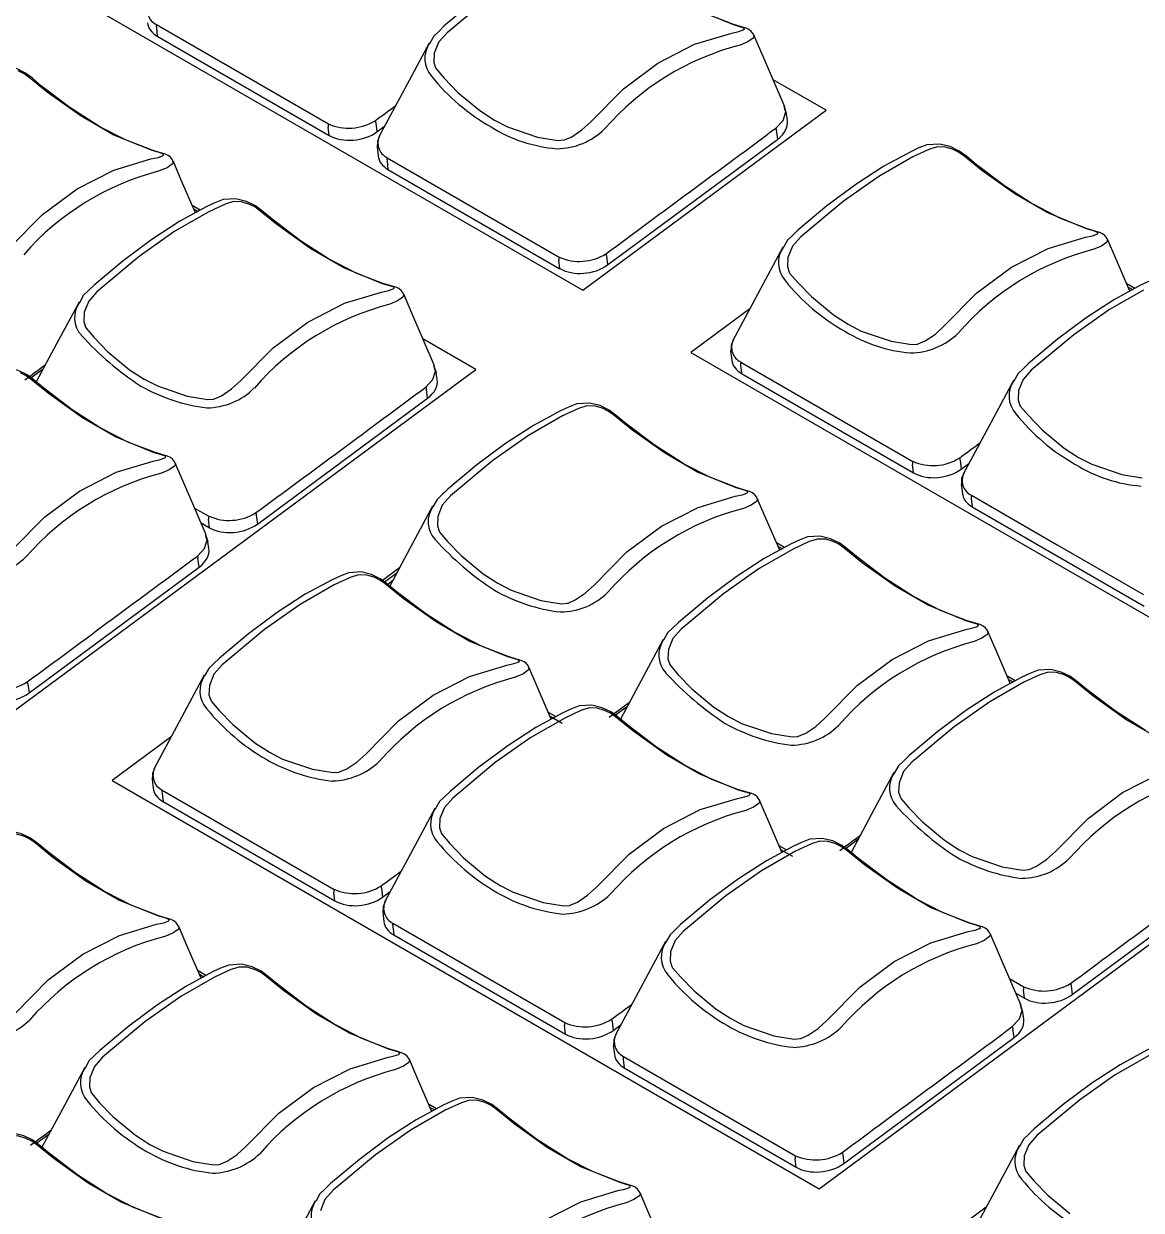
# Model space of a CAD drawing. Header units: inches. Extents: x 0.6 to 61.5, y 0.9 to 41.7.
# Drawn here: x 54.221 to 56.188, y 17.005 to 19.092 of the extents above; entities that cross this region are included whole.
import ezdxf

# ---------------------------------------------------------------- set-up
doc = ezdxf.new("R2010")
doc.units = ezdxf.units.IN
doc.header["$MEASUREMENT"] = 0
doc.layers.add('OBJECT', color=7, linetype='Continuous')

msp = doc.modelspace()

# ---------------------------------------------------------------- linework, layer by layer
at = {"layer": 'OBJECT'}
for p, q in [((53.9606, 19.3418), (55.2049, 18.6235)), ((54.4544, 19.0853), (54.4561, 19.0704)), ((54.4561, 19.0704), (54.7587, 18.8958)), ((55.6332, 18.9402), (55.54, 18.994)), ((55.2049, 18.6235), (55.6332, 18.9402)), ((55.5612, 18.9405), (55.5593, 18.9469)), ((55.5599, 18.9448), (55.5631, 18.9344)), ((55.5652, 18.9221), (55.5628, 18.938)), ((54.8407, 18.9179), (54.8427, 18.9023)), ((54.7587, 18.8958), (54.7567, 18.9107)), ((54.8427, 18.9023), (54.8561, 18.9123)), ((55.5482, 18.8896), (55.546, 18.905)), ((54.8428, 18.8757), (54.8446, 18.8597)), ((55.2486, 18.668), (55.5482, 18.8896)), ((54.8604, 18.8509), (54.8621, 18.8361)), ((54.8621, 18.8361), (55.1646, 18.6614)), ((54.5317, 18.7644), (54.5177, 18.7725)), ((54.5201, 18.7668), (54.5279, 18.7623)), ((55.1646, 18.6614), (55.1627, 18.6764)), ((55.2466, 18.6836), (55.2486, 18.668)), ((56.1764, 18.6266), (56.1624, 18.6347)), ((56.1648, 18.629), (56.1726, 18.6245)), ((55.4988, 18.5906), (55.3949, 18.5138)), ((55.0168, 18.4843), (54.9236, 18.5381)), ((55.3949, 18.5138), (56.6392, 17.7955)), ((55.4652, 18.5164), (55.467, 18.5004)), ((54.1866, 17.8703), (55.0168, 18.4843)), ((54.255, 18.4848), (54.234, 18.4692)), ((54.9448, 18.4846), (54.9429, 18.4911)), ((54.9435, 18.4889), (54.9467, 18.4785)), ((54.9488, 18.4663), (54.9465, 18.4822)), ((55.4828, 18.4916), (55.4845, 18.4768)), ((55.4845, 18.4768), (55.787, 18.3021)), ((54.9319, 18.4337), (54.9296, 18.4491)), ((54.6323, 18.2121), (54.9319, 18.4337)), ((55.787, 18.3021), (55.7851, 18.3171)), ((55.869, 18.3243), (55.871, 18.3087)), ((55.871, 18.3087), (55.8845, 18.3186)), ((55.8711, 18.2821), (55.873, 18.266)), ((55.8887, 18.2573), (55.8904, 18.2425)), ((54.5218, 18.2403), (54.5469, 18.2259)), ((54.6302, 18.2277), (54.6323, 18.2121)), ((55.8904, 18.2425), (56.193, 18.0678)), ((54.533, 18.2144), (54.5482, 18.2056)), ((54.5482, 18.2056), (54.5463, 18.2206)), ((54.5428, 18.1873), (54.5409, 18.1938)), ((54.5415, 18.1917), (54.5448, 18.1812)), ((54.5468, 18.169), (54.5445, 18.1849)), ((55.5601, 18.1707), (55.546, 18.1788)), ((55.5485, 18.1732), (55.5562, 18.1687)), ((54.5299, 18.1364), (54.5276, 18.1519)), ((54.2303, 17.9148), (54.5299, 18.1364)), ((54.8824, 18.1348), (54.8527, 18.1128)), ((54.856, 18.1102), (54.8779, 18.1264)), ((54.8703, 18.1122), (54.8618, 18.1059)), ((55.966, 17.9364), (55.9519, 17.9445)), ((55.9544, 17.9388), (55.9622, 17.9343)), ((54.2283, 17.9304), (54.2303, 17.9148)), ((55.1443, 17.881), (55.1577, 17.8732)), ((55.1687, 17.8612), (55.1475, 17.8735)), ((55.2834, 17.8911), (55.2624, 17.8756)), ((54.4805, 17.8375), (54.3766, 17.7606)), ((54.3766, 17.7606), (55.6209, 17.0423)), ((54.4469, 17.7633), (54.4487, 17.7472)), ((54.4644, 17.7385), (54.4661, 17.7236)), ((54.4661, 17.7236), (54.7687, 17.549)), ((55.5502, 17.6467), (55.5637, 17.6389)), ((55.6209, 17.0423), (56.4511, 17.6563)), ((55.6893, 17.6568), (55.6683, 17.6413)), ((55.5747, 17.6269), (55.5534, 17.6391)), ((56.0665, 17.3842), (56.3661, 17.6057)), ((54.7687, 17.549), (54.7667, 17.5639)), ((54.8507, 17.5711), (54.8527, 17.5555)), ((54.8527, 17.5555), (54.8662, 17.5655)), ((54.8528, 17.5289), (54.8546, 17.5129)), ((54.8704, 17.5041), (54.8721, 17.4893)), ((54.8721, 17.4893), (55.1746, 17.3146)), ((54.5417, 17.4176), (54.5277, 17.4257)), ((54.5301, 17.42), (54.5379, 17.4155)), ((55.9561, 17.4124), (55.9812, 17.3979)), ((55.9825, 17.3776), (55.9806, 17.3926)), ((56.0645, 17.3997), (56.0665, 17.3842)), ((55.9673, 17.3864), (55.9825, 17.3776)), ((55.9771, 17.3594), (55.9752, 17.3658)), ((55.9758, 17.3637), (55.979, 17.3532)), ((55.9811, 17.341), (55.9788, 17.3569)), ((55.1746, 17.3146), (55.1727, 17.3296)), ((55.2566, 17.3368), (55.2586, 17.3212)), ((55.2586, 17.3212), (55.2721, 17.3311)), ((55.6646, 17.0869), (55.9642, 17.3084)), ((55.9642, 17.3084), (55.9619, 17.3239)), ((55.2587, 17.2946), (55.2605, 17.2785)), ((55.2763, 17.2698), (55.278, 17.255)), ((55.278, 17.255), (55.5805, 17.0803)), ((54.9476, 17.1832), (54.9336, 17.1913)), ((54.936, 17.1857), (54.9438, 17.1812)), ((54.265, 17.138), (54.244, 17.1224)), ((55.6625, 17.1024), (55.6646, 17.0869)), ((55.5805, 17.0803), (55.5786, 17.0953)), ((55.9151, 17.0101), (55.8106, 16.9328))]:
    msp.add_line(p, q, dxfattribs=at)
at = {"layer": 'OBJECT', "flags": 128}
for points in [[(55.3774, 19.1329), (55.3738, 19.1348), (55.3246, 19.1664), (55.2748, 19.2042), (55.2584, 19.2179), (55.2452, 19.2278), (55.2293, 19.2355), (55.2106, 19.2401), (55.1884, 19.2388), (55.1739, 19.2331), (55.1597, 19.2265), (55.1123, 19.2009), (55.0629, 19.1689), (55.0122, 19.1311), (54.9612, 19.0885), (54.9508, 19.0784)], [(55.0407, 19.139), (54.9661, 19.0767), (54.9516, 19.0603), (54.9436, 19.0406), (54.9429, 19.0243), (54.946, 19.0146), (54.9472, 19.0125), (54.9609, 18.9965), (54.985, 18.9717), (55.0238, 18.9395), (55.0494, 18.923)], [(55.5059, 19.0723), (55.5052, 19.0742), (55.5016, 19.0789), (55.4975, 19.0821), (55.4925, 19.0846), (55.4842, 19.0871), (55.4693, 19.0914), (55.4223, 19.1096), (55.3774, 19.1329)], [(55.0494, 18.923), (55.0725, 18.911), (55.1252, 18.8929), (55.1613, 18.8871), (55.1715, 18.8879), (55.1729, 18.8883), (55.1854, 18.8937), (55.2031, 18.9056), (55.2189, 18.9199), (55.2764, 18.9781), (55.3373, 19.0233), (55.4017, 19.0563), (55.467, 19.0761), (55.4796, 19.0788), (55.4875, 19.0815), (55.4894, 19.0834), (55.4875, 19.0852), (55.4815, 19.0872), (55.4691, 19.0908), (55.4009, 19.1187)], [(54.4546, 19.0908), (54.4542, 19.0879), (54.4544, 19.0853)], [(54.4546, 19.0908), (54.6059, 19.0034), (54.7573, 18.9161)], [(54.9508, 19.0784), (54.9428, 19.0706), (54.9352, 19.0573)], [(55.5058, 19.0723), (55.5064, 19.0717), (55.5049, 19.0672), (55.4955, 19.0606), (55.4818, 19.0549), (55.4818, 19.0549), (55.4818, 19.0549)], [(55.5606, 18.9462), (55.5206, 19.0388), (55.5061, 19.0725)], [(54.9347, 19.0584), (54.8953, 18.9852), (54.846, 18.8935)], [(54.3551, 18.9113), (54.3515, 18.9133), (54.3023, 18.9449), (54.2525, 18.9827), (54.2361, 18.9964), (54.2229, 19.0062), (54.207, 19.014), (54.1883, 19.0186), (54.1661, 19.0173), (54.1516, 19.0116), (54.1374, 19.005), (54.09, 18.9794), (54.0406, 18.9474), (53.9899, 18.9096), (53.939, 18.867), (53.9286, 18.8569)], [(54.1966, 18.6984), (54.2541, 18.7566), (54.315, 18.8018), (54.3794, 18.8348), (54.4447, 18.8546), (54.4573, 18.8573), (54.4652, 18.86), (54.4671, 18.8618), (54.4653, 18.8637), (54.4592, 18.8657), (54.4468, 18.8693), (54.3786, 18.8972), (54.3204, 18.9307), (54.2624, 18.9721), (54.2308, 18.9977), (54.2216, 19.0044), (54.2111, 19.0095)], [(55.545, 18.9089), (55.5576, 18.9223), (55.5622, 18.9372), (55.5612, 18.9405)], [(54.7573, 18.9161), (54.7567, 18.9133), (54.7567, 18.9107)], [(54.8394, 18.9217), (54.8402, 18.9197), (54.8407, 18.9179)], [(54.4836, 18.8508), (54.4829, 18.8527), (54.4793, 18.8574), (54.4752, 18.8606), (54.4702, 18.863), (54.4619, 18.8655), (54.447, 18.8699), (54.4, 18.888), (54.3551, 18.9113)], [(54.8476, 18.8964), (54.8435, 18.8856), (54.843, 18.874)], [(55.545, 18.9089), (55.5456, 18.9069), (55.546, 18.905)], [(55.6718, 18.5636), (55.6949, 18.5516), (55.7476, 18.5336), (55.7837, 18.5278), (55.7939, 18.5285), (55.7953, 18.529), (55.8078, 18.5344), (55.8255, 18.5462), (55.8413, 18.5606), (55.8988, 18.6188), (55.9597, 18.664), (56.0242, 18.697), (56.0895, 18.7168), (56.102, 18.7195), (56.1099, 18.7222), (56.1118, 18.724), (56.11, 18.7259), (56.1039, 18.7279), (56.0915, 18.7315), (56.0233, 18.7594), (55.9652, 18.7929), (55.9071, 18.8343), (55.8755, 18.8599), (55.8663, 18.8666), (55.8558, 18.8717), (55.8429, 18.8754), (55.8287, 18.8759), (55.8141, 18.8713), (55.7857, 18.8581), (55.726, 18.8239), (55.6631, 18.7797), (55.5885, 18.7174), (55.5741, 18.7009), (55.5661, 18.6812), (55.5654, 18.6649), (55.5684, 18.6552), (55.5696, 18.6532), (55.5833, 18.6372), (55.6074, 18.6124), (55.6462, 18.5802), (55.6718, 18.5636)], [(55.9999, 18.7735), (55.9962, 18.7755), (55.947, 18.8071), (55.8972, 18.8449), (55.8808, 18.8586), (55.8676, 18.8684), (55.8517, 18.8762), (55.833, 18.8808), (55.8108, 18.8795), (55.7963, 18.8738), (55.7821, 18.8672), (55.7347, 18.8416), (55.6853, 18.8096), (55.6346, 18.7718), (55.5837, 18.7292), (55.5733, 18.7191)], [(54.8605, 18.8565), (54.8601, 18.8536), (54.8604, 18.8509)], [(54.8605, 18.8565), (55.0119, 18.7691), (55.1632, 18.6817)], [(54.4835, 18.8508), (54.4841, 18.8502), (54.4826, 18.8457), (54.4732, 18.8391), (54.4595, 18.8333), (54.4595, 18.8333), (54.4595, 18.8333)], [(54.5232, 18.7598), (54.4983, 18.8173), (54.4838, 18.8509)], [(54.433, 18.4671), (54.4562, 18.4551), (54.5088, 18.4371), (54.5449, 18.4312), (54.5551, 18.432), (54.5565, 18.4324), (54.5691, 18.4378), (54.5867, 18.4497), (54.6025, 18.4641), (54.66, 18.5222), (54.7209, 18.5675), (54.7854, 18.6005), (54.8507, 18.6202), (54.8632, 18.623), (54.8711, 18.6257), (54.873, 18.6275), (54.8712, 18.6294), (54.8651, 18.6313), (54.8527, 18.6349), (54.7845, 18.6629), (54.7264, 18.6964), (54.6683, 18.7378), (54.6367, 18.7634), (54.6275, 18.7701), (54.617, 18.7752), (54.6041, 18.7789), (54.5899, 18.7794), (54.5753, 18.7748), (54.5469, 18.7616), (54.4872, 18.7273), (54.4243, 18.6831), (54.3497, 18.6208), (54.3353, 18.6044), (54.3273, 18.5847), (54.3266, 18.5684), (54.3296, 18.5587), (54.3308, 18.5567), (54.3445, 18.5407), (54.3686, 18.5159), (54.4074, 18.4836), (54.433, 18.4671)], [(54.7611, 18.677), (54.7574, 18.6789), (54.7082, 18.7105), (54.6584, 18.7484), (54.642, 18.762), (54.6288, 18.7719), (54.6129, 18.7797), (54.5942, 18.7843), (54.572, 18.7829), (54.5575, 18.7772), (54.5433, 18.7707), (54.4959, 18.745), (54.4465, 18.713), (54.3958, 18.6753), (54.3449, 18.6326), (54.3345, 18.6225)], [(56.1283, 18.713), (56.1276, 18.7149), (56.124, 18.7196), (56.1199, 18.7228), (56.1149, 18.7252), (56.1066, 18.7277), (56.0917, 18.7321), (56.0447, 18.7502), (55.9999, 18.7735)], [(55.5733, 18.7191), (55.5652, 18.7113), (55.5576, 18.698)], [(56.1282, 18.713), (56.1288, 18.7124), (56.1273, 18.7079), (56.1179, 18.7013), (56.1042, 18.6955), (56.1042, 18.6955), (56.1042, 18.6955)], [(56.1679, 18.6219), (56.143, 18.6795), (56.1285, 18.7131)], [(55.2453, 18.6874), (55.2461, 18.6854), (55.2466, 18.6836)], [(55.5571, 18.6991), (55.5177, 18.6259), (55.4685, 18.5341)], [(54.8895, 18.6165), (54.8888, 18.6184), (54.8852, 18.6231), (54.8811, 18.6263), (54.8761, 18.6287), (54.8678, 18.6312), (54.8529, 18.6356), (54.8059, 18.6537), (54.7611, 18.677)], [(55.1632, 18.6817), (55.1627, 18.6789), (55.1627, 18.6764)], [(56.4058, 18.5392), (56.4021, 18.5411), (56.3529, 18.5727), (56.3031, 18.6106), (56.2867, 18.6242), (56.2735, 18.6341), (56.2576, 18.6419), (56.2389, 18.6465), (56.2168, 18.6451), (56.2022, 18.6394), (56.188, 18.6329), (56.1407, 18.6072), (56.0912, 18.5752), (56.0405, 18.5375), (55.9896, 18.4948), (55.9792, 18.4847)], [(56.1916, 18.6238), (56.1319, 18.5895), (56.069, 18.5453), (55.9944, 18.483), (55.98, 18.4666), (55.972, 18.4469), (55.9713, 18.4306), (55.9743, 18.4209), (55.9756, 18.4189), (55.9892, 18.4028), (56.0133, 18.3781), (56.0521, 18.3458), (56.0777, 18.3293)], [(54.3345, 18.6225), (54.3264, 18.6147), (54.3189, 18.6015)], [(54.8894, 18.6164), (54.89, 18.6158), (54.8885, 18.6113), (54.8791, 18.6048), (54.8654, 18.599), (54.8654, 18.599), (54.8654, 18.599)], [(54.9442, 18.4903), (54.9042, 18.583), (54.8897, 18.6166)], [(54.3183, 18.6026), (54.2789, 18.5293), (54.2429, 18.4623)], [(55.47, 18.5371), (55.4659, 18.5263), (55.4654, 18.5147)], [(54.3591, 18.3797), (54.3554, 18.3816), (54.3062, 18.4132), (54.2564, 18.4511), (54.2401, 18.4647), (54.2268, 18.4746), (54.2109, 18.4824), (54.1922, 18.487), (54.1701, 18.4856), (54.1555, 18.4799), (54.1413, 18.4734), (54.094, 18.4477), (54.0445, 18.4158), (53.9938, 18.378), (53.9429, 18.3353), (53.9325, 18.3252)], [(54.2005, 18.1668), (54.258, 18.2249), (54.319, 18.2702), (54.3834, 18.3032), (54.4487, 18.3229), (54.4612, 18.3257), (54.4691, 18.3284), (54.471, 18.3302), (54.4692, 18.3321), (54.4632, 18.334), (54.4508, 18.3376), (54.3825, 18.3656), (54.3244, 18.3991), (54.2663, 18.4405), (54.2348, 18.4661), (54.2255, 18.4728), (54.2151, 18.4779)], [(54.9286, 18.453), (54.9412, 18.4665), (54.9458, 18.4813), (54.9448, 18.4846)], [(55.4829, 18.4972), (55.4826, 18.4943), (55.4828, 18.4916)], [(55.4829, 18.4972), (55.6343, 18.4097), (55.7857, 18.3224)], [(55.9792, 18.4847), (55.9711, 18.4769), (55.9636, 18.4637)], [(55.963, 18.4648), (55.9237, 18.3915), (55.8744, 18.2998)], [(54.9286, 18.453), (54.9293, 18.451), (54.9296, 18.4491)], [(55.0554, 18.1078), (55.0786, 18.0958), (55.1312, 18.0777), (55.1674, 18.0719), (55.1775, 18.0727), (55.179, 18.0731), (55.1915, 18.0785), (55.2091, 18.0904), (55.2249, 18.1047), (55.2824, 18.1629), (55.3434, 18.2082), (55.4078, 18.2412), (55.4731, 18.2609), (55.4856, 18.2637), (55.4935, 18.2664), (55.4954, 18.2682), (55.4936, 18.2701), (55.4876, 18.272), (55.4752, 18.2756), (55.4069, 18.3035), (55.3488, 18.3371), (55.2907, 18.3785), (55.2592, 18.4041), (55.2499, 18.4108), (55.2395, 18.4159), (55.2266, 18.4195), (55.2123, 18.4201), (55.1977, 18.4154), (55.1694, 18.4023), (55.1096, 18.368), (55.0467, 18.3238), (54.9721, 18.2615), (54.9577, 18.2451), (54.9497, 18.2254), (54.949, 18.2091), (54.952, 18.1994), (54.9533, 18.1974), (54.9669, 18.1813), (54.991, 18.1566), (55.0298, 18.1243), (55.0554, 18.1078)], [(55.3835, 18.3177), (55.3798, 18.3196), (55.3306, 18.3512), (55.2808, 18.3891), (55.2645, 18.4027), (55.2512, 18.4126), (55.2353, 18.4204), (55.2166, 18.425), (55.1945, 18.4236), (55.1799, 18.4179), (55.1657, 18.4113), (55.1184, 18.3857), (55.0689, 18.3537), (55.0182, 18.316), (54.9673, 18.2733), (54.9569, 18.2632)], [(54.4875, 18.3192), (54.4869, 18.3211), (54.4833, 18.3258), (54.4791, 18.329), (54.4741, 18.3314), (54.4658, 18.3339), (54.4509, 18.3383), (54.404, 18.3564), (54.3591, 18.3797)], [(54.4874, 18.3192), (54.488, 18.3185), (54.4866, 18.314), (54.4771, 18.3075), (54.4635, 18.3017), (54.4635, 18.3017), (54.4635, 18.3017)], [(54.5423, 18.193), (54.5023, 18.2857), (54.4877, 18.3193)], [(55.5119, 18.2572), (55.5113, 18.2591), (55.5077, 18.2637), (55.5035, 18.267), (55.4985, 18.2694), (55.4902, 18.2719), (55.4753, 18.2762), (55.4284, 18.2944), (55.3835, 18.3177)], [(55.7857, 18.3224), (55.7851, 18.3196), (55.7851, 18.3171)], [(55.8677, 18.3281), (55.8685, 18.3261), (55.869, 18.3243)], [(56.0777, 18.3293), (56.1009, 18.3173), (56.1535, 18.2993), (56.1897, 18.2934)], [(55.876, 18.3027), (55.8718, 18.292), (55.8713, 18.2804)], [(54.9569, 18.2632), (54.9489, 18.2554), (54.9413, 18.2422)], [(55.5118, 18.2571), (55.5124, 18.2565), (55.511, 18.252), (55.5015, 18.2454), (55.4879, 18.2397), (55.4879, 18.2397), (55.4879, 18.2397)], [(55.5515, 18.1661), (55.5267, 18.2237), (55.5121, 18.2573)], [(55.8889, 18.2629), (55.8885, 18.2599), (55.8887, 18.2573)], [(55.8889, 18.2629), (56.0402, 18.1754), (56.1916, 18.0881)], [(54.6289, 18.2315), (54.6298, 18.2296), (54.6302, 18.2277)], [(54.9407, 18.2433), (54.9014, 18.17), (54.8654, 18.103)], [(54.5469, 18.2259), (54.5463, 18.2231), (54.5463, 18.2206)], [(54.5266, 18.1558), (54.5392, 18.1692), (54.5438, 18.184), (54.5428, 18.1873)], [(55.4613, 17.8735), (55.4845, 17.8614), (55.5372, 17.8434), (55.5733, 17.8376), (55.5835, 17.8384), (55.5849, 17.8388), (55.5974, 17.8442), (55.6151, 17.856), (55.6309, 17.8704), (55.6883, 17.9286), (55.7493, 17.9738), (55.8137, 18.0068), (55.879, 18.0266), (55.8915, 18.0293), (55.8995, 18.032), (55.9013, 18.0339), (55.8995, 18.0357), (55.8935, 18.0377), (55.8811, 18.0413), (55.8129, 18.0692), (55.7547, 18.1027), (55.6967, 18.1441), (55.6651, 18.1697), (55.6559, 18.1764), (55.6454, 18.1815), (55.6325, 18.1852), (55.6182, 18.1857), (55.6036, 18.1811), (55.5753, 18.1679), (55.5155, 18.1337), (55.4527, 18.0895), (55.3781, 18.0272), (55.3636, 18.0108), (55.3556, 17.9911), (55.3549, 17.9747), (55.358, 17.9651), (55.3592, 17.963), (55.3729, 17.947), (55.397, 17.9222), (55.4358, 17.89), (55.4613, 17.8735)], [(55.7894, 18.0834), (55.7857, 18.0853), (55.7366, 18.1169), (55.6868, 18.1547), (55.6704, 18.1684), (55.6572, 18.1783), (55.6412, 18.186), (55.6226, 18.1906), (55.6004, 18.1893), (55.5858, 18.1836), (55.5717, 18.177), (55.5243, 18.1514), (55.4749, 18.1194), (55.4242, 18.0816), (55.3732, 18.039), (55.3628, 18.0289)], [(54.5266, 18.1558), (54.5273, 18.1537), (54.5276, 18.1519)], [(54.6534, 17.8105), (54.6766, 17.7985), (54.7292, 17.7805), (54.7654, 17.7746), (54.7756, 17.7754), (54.777, 17.7758), (54.7895, 17.7812), (54.8072, 17.7931), (54.823, 17.8074), (54.8804, 17.8656), (54.9414, 17.9109), (55.0058, 17.9439), (55.0711, 17.9636), (55.0836, 17.9664), (55.0915, 17.9691), (55.0934, 17.9709), (55.0916, 17.9728), (55.0856, 17.9747), (55.0732, 17.9783), (55.0049, 18.0062), (54.9468, 18.0398), (54.8888, 18.0812), (54.8572, 18.1068), (54.848, 18.1135), (54.8375, 18.1186), (54.8246, 18.1223), (54.8103, 18.1228), (54.7957, 18.1181), (54.7674, 18.105), (54.7076, 18.0707), (54.6448, 18.0265), (54.5702, 17.9642), (54.5557, 17.9478), (54.5477, 17.9281), (54.547, 17.9118), (54.5501, 17.9021), (54.5513, 17.9001), (54.565, 17.884), (54.5891, 17.8593), (54.6279, 17.827), (54.6534, 17.8105)], [(54.9815, 18.0204), (54.9778, 18.0223), (54.9287, 18.0539), (54.8788, 18.0918), (54.8625, 18.1054), (54.8493, 18.1153), (54.8333, 18.1231), (54.8146, 18.1277), (54.7925, 18.1263), (54.7779, 18.1206), (54.7638, 18.114), (54.7164, 18.0884), (54.667, 18.0564), (54.6163, 18.0187), (54.5653, 17.976), (54.5549, 17.9659)], [(55.9178, 18.0228), (55.9172, 18.0247), (55.9136, 18.0294), (55.9095, 18.0326), (55.9045, 18.0351), (55.8961, 18.0376), (55.8813, 18.0419), (55.8343, 18.0601), (55.7894, 18.0834)], [(55.1099, 17.9599), (55.1093, 17.9618), (55.1057, 17.9664), (55.1016, 17.9697), (55.0966, 17.9721), (55.0882, 17.9746), (55.0734, 17.9789), (55.0264, 17.9971), (54.9815, 18.0204)], [(55.3628, 18.0289), (55.3548, 18.0211), (55.3472, 18.0078)], [(55.9178, 18.0228), (55.9183, 18.0222), (55.9169, 18.0177), (55.9074, 18.0111), (55.8938, 18.0054), (55.8938, 18.0054), (55.8938, 18.0054)], [(55.9574, 17.9318), (55.9326, 17.9893), (55.9181, 18.023)], [(55.3466, 18.0089), (55.3073, 17.9357), (55.2713, 17.8687)], [(54.5549, 17.9659), (54.5469, 17.9581), (54.5393, 17.9449)], [(55.1098, 17.9598), (55.1104, 17.9592), (55.109, 17.9547), (55.0995, 17.9481), (55.0859, 17.9424), (55.0859, 17.9424), (55.0859, 17.9424)], [(55.1495, 17.8688), (55.1247, 17.9264), (55.1102, 17.96)], [(56.1954, 17.849), (56.1917, 17.8509), (56.1425, 17.8826), (56.0927, 17.9204), (56.0763, 17.934), (56.0631, 17.9439), (56.0472, 17.9517), (56.0285, 17.9563), (56.0063, 17.9549), (55.9918, 17.9492), (55.9776, 17.9427), (55.9302, 17.917), (55.8808, 17.8851), (55.8301, 17.8473), (55.7792, 17.8046), (55.7688, 17.7945)], [(54.5387, 17.946), (54.4994, 17.8727), (54.4501, 17.781)], [(56.2188, 17.8349), (56.1606, 17.8684), (56.1026, 17.9098), (56.071, 17.9354), (56.0618, 17.9421), (56.0513, 17.9472), (56.0384, 17.9509), (56.0242, 17.9514), (56.0095, 17.9468), (55.9812, 17.9336), (55.9215, 17.8993), (55.8586, 17.8551), (55.784, 17.7928), (55.7696, 17.7764), (55.7616, 17.7567), (55.7609, 17.7404), (55.7639, 17.7307), (55.7651, 17.7287), (55.7788, 17.7127), (55.8029, 17.6879), (55.8417, 17.6556), (55.8673, 17.6391)], [(54.227, 17.9342), (54.2278, 17.9323), (54.2283, 17.9304)], [(55.3874, 17.7861), (55.3838, 17.788), (55.3346, 17.8196), (55.2848, 17.8574), (55.2684, 17.8711), (55.2552, 17.881), (55.2393, 17.8887), (55.2206, 17.8933), (55.1984, 17.892), (55.1839, 17.8863), (55.1697, 17.8797), (55.1223, 17.8541), (55.0729, 17.8221), (55.0222, 17.7843), (54.9713, 17.7417), (54.9609, 17.7316)], [(55.0594, 17.5762), (55.0825, 17.5642), (55.1352, 17.5461), (55.1713, 17.5403), (55.1815, 17.5411), (55.1829, 17.5415), (55.1954, 17.5469), (55.2131, 17.5588), (55.2289, 17.5731), (55.2864, 17.6313), (55.3473, 17.6765), (55.4117, 17.7095), (55.477, 17.7293), (55.4896, 17.732), (55.4975, 17.7347), (55.4994, 17.7366), (55.4976, 17.7384), (55.4915, 17.7404), (55.4791, 17.744), (55.4109, 17.7719), (55.3527, 17.8054), (55.2947, 17.8468), (55.2631, 17.8724), (55.2539, 17.8791), (55.2434, 17.8842), (55.2305, 17.8879), (55.2163, 17.8885), (55.2016, 17.8838), (55.1733, 17.8706), (55.1136, 17.8364), (55.0507, 17.7922), (54.9761, 17.7299), (54.9617, 17.7135), (54.9536, 17.6938), (54.953, 17.6775), (54.956, 17.6678), (54.9572, 17.6657), (54.9709, 17.6497), (54.995, 17.6249), (55.0338, 17.5927), (55.0594, 17.5762)], [(55.7688, 17.7945), (55.7607, 17.7867), (55.7531, 17.7735)], [(54.4517, 17.7839), (54.4475, 17.7732), (54.4471, 17.7616)], [(55.5159, 17.7255), (55.5152, 17.7274), (55.5116, 17.7321), (55.5075, 17.7353), (55.5025, 17.7378), (55.4942, 17.7403), (55.4793, 17.7446), (55.4323, 17.7628), (55.3874, 17.7861)], [(55.7526, 17.7746), (55.7132, 17.7013), (55.6772, 17.6343)], [(55.8673, 17.6391), (55.8904, 17.6271), (55.9431, 17.6091), (55.9792, 17.6032), (55.9894, 17.604), (55.9908, 17.6044), (56.0033, 17.6099), (56.021, 17.6217), (56.0368, 17.6361), (56.0943, 17.6942), (56.1552, 17.7395), (56.2197, 17.7725)], [(54.4646, 17.744), (54.4642, 17.7411), (54.4644, 17.7385)], [(54.4646, 17.744), (54.6159, 17.6566), (54.7673, 17.5693)], [(54.9609, 17.7316), (54.9528, 17.7238), (54.9452, 17.7105)], [(54.9447, 17.7116), (54.9053, 17.6384), (54.856, 17.5467)], [(55.5158, 17.7255), (55.5164, 17.7249), (55.5149, 17.7204), (55.5055, 17.7138), (55.4918, 17.7081), (55.4918, 17.7081), (55.4918, 17.7081)], [(55.5555, 17.6345), (55.5306, 17.692), (55.5161, 17.7257)], [(54.3652, 17.5645), (54.3615, 17.5665), (54.3123, 17.5981), (54.2625, 17.6359), (54.2461, 17.6496), (54.2329, 17.6594), (54.217, 17.6672), (54.1983, 17.6718), (54.1761, 17.6705), (54.1616, 17.6648), (54.1474, 17.6582), (54.1, 17.6326), (54.0506, 17.6006), (53.9999, 17.5628), (53.949, 17.5202), (53.9386, 17.5101)], [(54.2066, 17.3516), (54.2641, 17.4098), (54.325, 17.455), (54.3895, 17.488), (54.4548, 17.5078), (54.4673, 17.5105), (54.4752, 17.5132), (54.4771, 17.515), (54.4753, 17.5169), (54.4692, 17.5189), (54.4568, 17.5225), (54.3886, 17.5504), (54.3304, 17.5839), (54.2724, 17.6253), (54.2408, 17.6509), (54.2316, 17.6576), (54.2211, 17.6627), (54.2082, 17.6664)], [(55.4653, 17.3418), (55.4885, 17.3298), (55.5411, 17.3118), (55.5772, 17.3059), (55.5874, 17.3067), (55.5888, 17.3071), (55.6014, 17.3126), (55.619, 17.3244), (55.6348, 17.3388), (55.6923, 17.397), (55.7532, 17.4422), (55.8177, 17.4752), (55.883, 17.4949), (55.8955, 17.4977), (55.9034, 17.5004), (55.9053, 17.5022), (55.9035, 17.5041), (55.8974, 17.5061), (55.885, 17.5097), (55.8168, 17.5376), (55.7587, 17.5711), (55.7006, 17.6125), (55.669, 17.6381), (55.6598, 17.6448), (55.6493, 17.6499), (55.6364, 17.6536), (55.6222, 17.6541), (55.6076, 17.6495), (55.5792, 17.6363), (55.5195, 17.602), (55.4566, 17.5578), (55.382, 17.4956), (55.3676, 17.4791), (55.3596, 17.4594), (55.3589, 17.4431), (55.3619, 17.4334), (55.3631, 17.4314), (55.3768, 17.4154), (55.4009, 17.3906), (55.4397, 17.3584), (55.4653, 17.3418)], [(55.7934, 17.5517), (55.7897, 17.5536), (55.7405, 17.5853), (55.6907, 17.6231), (55.6743, 17.6367), (55.6611, 17.6466), (55.6452, 17.6544), (55.6265, 17.659), (55.6043, 17.6577), (55.5898, 17.652), (55.5756, 17.6454), (55.5282, 17.6197), (55.4788, 17.5878), (55.4281, 17.55), (55.3772, 17.5073), (55.3668, 17.4973)], [(54.4936, 17.504), (54.4929, 17.5059), (54.4893, 17.5106), (54.4852, 17.5138), (54.4802, 17.5162), (54.4719, 17.5187), (54.457, 17.5231), (54.41, 17.5412), (54.3652, 17.5645)], [(54.7673, 17.5693), (54.7667, 17.5665), (54.7667, 17.5639)], [(54.8494, 17.5749), (54.8502, 17.5729), (54.8507, 17.5711)], [(54.8576, 17.5496), (54.8535, 17.5388), (54.853, 17.5272)], [(55.9218, 17.4912), (55.9211, 17.4931), (55.9175, 17.4978), (55.9134, 17.501), (55.9084, 17.5034), (55.9001, 17.5059), (55.8852, 17.5103), (55.8382, 17.5284), (55.7934, 17.5517)], [(54.4935, 17.504), (54.4941, 17.5034), (54.4926, 17.4989), (54.4832, 17.4923), (54.4695, 17.4865), (54.4695, 17.4865), (54.4695, 17.4865)], [(54.5332, 17.413), (54.5083, 17.4705), (54.4938, 17.5041)], [(54.8705, 17.5097), (54.8701, 17.5068), (54.8704, 17.5041)], [(54.8705, 17.5097), (55.0219, 17.4223), (55.1733, 17.335)], [(55.3668, 17.4973), (55.3587, 17.4894), (55.3512, 17.4762)], [(55.3506, 17.4773), (55.3112, 17.404), (55.262, 17.3123)], [(55.9217, 17.4912), (55.9223, 17.4905), (55.9208, 17.4861), (55.9114, 17.4795), (55.8977, 17.4737), (55.8977, 17.4737), (55.8977, 17.4737)], [(55.9765, 17.365), (55.9365, 17.4577), (55.922, 17.4913)], [(54.7711, 17.3302), (54.7674, 17.3321), (54.7182, 17.3637), (54.6684, 17.4016), (54.652, 17.4152), (54.6388, 17.4251), (54.6229, 17.4329), (54.6042, 17.4375), (54.582, 17.4361), (54.5675, 17.4304), (54.5533, 17.4239), (54.506, 17.3982), (54.4565, 17.3663), (54.4058, 17.3285), (54.3549, 17.2858), (54.3445, 17.2757)], [(54.443, 17.1203), (54.4662, 17.1083), (54.5188, 17.0903), (54.5549, 17.0844), (54.5651, 17.0852), (54.5666, 17.0856), (54.5791, 17.091), (54.5967, 17.1029), (54.6125, 17.1173), (54.67, 17.1754), (54.731, 17.2207), (54.7954, 17.2537), (54.8607, 17.2734), (54.8732, 17.2762), (54.8811, 17.2789), (54.883, 17.2807), (54.8812, 17.2826), (54.8752, 17.2845), (54.8627, 17.2881), (54.7945, 17.3161), (54.7364, 17.3496), (54.6783, 17.391), (54.6468, 17.4166), (54.6375, 17.4233), (54.627, 17.4284), (54.6141, 17.4321), (54.5999, 17.4326), (54.5853, 17.428), (54.5569, 17.4148), (54.4972, 17.3805), (54.4343, 17.3363), (54.3597, 17.274), (54.3453, 17.2576), (54.3373, 17.2379), (54.3366, 17.2216), (54.3396, 17.2119), (54.3408, 17.2099), (54.3545, 17.1939), (54.3786, 17.1691), (54.4174, 17.1368), (54.443, 17.1203)], [(55.9812, 17.3979), (55.9806, 17.3951), (55.9806, 17.3926)], [(56.0632, 17.4036), (56.064, 17.4016), (56.0645, 17.3997)], [(55.9609, 17.3278), (55.9735, 17.3412), (55.9781, 17.356), (55.9771, 17.3594)], [(54.8995, 17.2697), (54.8988, 17.2716), (54.8953, 17.2763), (54.8911, 17.2795), (54.8861, 17.2819), (54.8778, 17.2844), (54.8629, 17.2888), (54.816, 17.3069), (54.7711, 17.3302)], [(55.1733, 17.335), (55.1727, 17.3321), (55.1727, 17.3296)], [(55.2553, 17.3406), (55.2561, 17.3386), (55.2566, 17.3368)], [(55.2635, 17.3152), (55.2594, 17.3045), (55.2589, 17.2929)], [(55.9609, 17.3278), (55.9616, 17.3257), (55.9619, 17.3239)], [(56.4158, 17.1924), (56.4121, 17.1943), (56.3629, 17.2259), (56.3131, 17.2638), (56.2968, 17.2774), (56.2835, 17.2873), (56.2676, 17.2951), (56.2489, 17.2997), (56.2268, 17.2983), (56.2122, 17.2926), (56.198, 17.2861), (56.1507, 17.2604), (56.1012, 17.2284), (56.0505, 17.1907), (55.9996, 17.148), (55.9892, 17.1379)], [(54.3445, 17.2757), (54.3364, 17.2679), (54.3289, 17.2547)], [(54.8994, 17.2696), (54.9, 17.269), (54.8986, 17.2645), (54.8891, 17.258), (54.8754, 17.2522), (54.8754, 17.2522), (54.8754, 17.2522)], [(54.9391, 17.1786), (54.9142, 17.2362), (54.8997, 17.2698)], [(55.2765, 17.2754), (55.2761, 17.2724), (55.2763, 17.2698)], [(55.2765, 17.2754), (55.4278, 17.1879), (55.5792, 17.1006)], [(56.2017, 17.277), (56.1419, 17.2427), (56.079, 17.1985), (56.0044, 17.1362), (55.99, 17.1198), (55.982, 17.1001), (55.9813, 17.0838), (55.9843, 17.0741), (55.9856, 17.0721), (55.9992, 17.056), (56.0233, 17.0313), (56.0621, 16.999)], [(54.3283, 17.2558), (54.289, 17.1825), (54.253, 17.1155)], [(55.1369, 16.9864), (55.2013, 17.0194), (55.2666, 17.0391), (55.2791, 17.0419), (55.287, 17.0446), (55.2889, 17.0464), (55.2871, 17.0483), (55.2811, 17.0502), (55.2687, 17.0538), (55.2004, 17.0817), (55.1423, 17.1152), (55.0842, 17.1566), (55.0527, 17.1822), (55.0434, 17.1889), (55.033, 17.1941), (55.0201, 17.1977), (55.0058, 17.1983), (54.9912, 17.1936), (54.9629, 17.1805), (54.9031, 17.1462), (54.8402, 17.102), (54.7657, 17.0397), (54.7512, 17.0233), (54.7432, 17.0036)], [(55.177, 17.0959), (55.1733, 17.0978), (55.1242, 17.1294), (55.0743, 17.1672), (55.058, 17.1809), (55.0448, 17.1908), (55.0288, 17.1985), (55.0101, 17.2032), (54.988, 17.2018), (54.9734, 17.1961), (54.9592, 17.1895), (54.9119, 17.1639), (54.8625, 17.1319), (54.8118, 17.0942), (54.7608, 17.0515), (54.7504, 17.0414)], [(54.3691, 17.0329), (54.3654, 17.0348), (54.3162, 17.0665), (54.2664, 17.1043), (54.2501, 17.1179), (54.2368, 17.1278), (54.2209, 17.1356), (54.2022, 17.1402), (54.1801, 17.1388), (54.1655, 17.1331), (54.1513, 17.1266), (54.104, 17.1009), (54.0545, 17.069), (54.0038, 17.0312), (53.9529, 16.9885), (53.9425, 16.9784)], [(54.4608, 16.9908), (54.3925, 17.0188), (54.3344, 17.0523), (54.2763, 17.0937), (54.2448, 17.1193), (54.2355, 17.126), (54.2251, 17.1311), (54.2122, 17.1348), (54.1979, 17.1353), (54.1833, 17.1307), (54.155, 17.1175), (54.0952, 17.0832), (54.0323, 17.039), (53.9578, 16.9767)], [(55.9892, 17.1379), (55.9812, 17.1301), (55.9736, 17.1169)], [(55.5792, 17.1006), (55.5786, 17.0978), (55.5786, 17.0953)], [(55.6612, 17.1063), (55.6621, 17.1043), (55.6625, 17.1024)], [(55.973, 17.118), (55.9337, 17.0447), (55.8844, 16.953)], [(55.3054, 17.0354), (55.3048, 17.0372), (55.3012, 17.0419), (55.2971, 17.0451), (55.292, 17.0476), (55.2837, 17.0501), (55.2689, 17.0544), (55.2219, 17.0726), (55.177, 17.0959)], [(54.7504, 17.0414), (54.7424, 17.0336), (54.7348, 17.0203)], [(54.4975, 16.9724), (54.4969, 16.9743), (54.4933, 16.979), (54.4892, 16.9822), (54.4841, 16.9846), (54.4758, 16.9871), (54.461, 16.9915), (54.414, 17.0096), (54.3691, 17.0329)], [(54.7342, 17.0214), (54.6949, 16.9482), (54.6589, 16.8812)], [(55.3053, 17.0353), (55.3059, 17.0347), (55.3045, 17.0302), (55.295, 17.0236), (55.2814, 17.0179), (55.2814, 17.0179), (55.2814, 17.0179)], [(55.3602, 16.9092), (55.3202, 17.0018), (55.3057, 17.0355)]]:
    msp.add_lwpolyline(points, dxfattribs=at)
at = {"layer": 'OBJECT'}
for centre, radius, start, end in [((54.4673, 19.1168), 0.0289, 152.5278, 243.9028), ((54.9736, 19.0313), 0.0468, 144.9894, 222.0445), ((55.6002, 18.5968), 0.4731, 104.4883, 138.974), ((55.2206, 19.2247), 0.3604, 218.574, 240.5761), ((51.6578, 23.2821), 5.3977, 306.1164, 306.5928), ((54.793, 18.9968), 0.0882, 246.1459, 301.7227), ((54.8733, 18.8825), 0.0289, 152.5277, 243.9002), ((55.1809, 19.1323), 0.2607, 238.1982, 265.3106), ((55.1584, 18.9931), 0.1206, 270.5677, 314.6931), ((-37.168, 144.0254), 155.7236, 306.401822, 306.538929), ((54.5779, 18.3753), 0.4731, 104.4882, 138.974), ((55.1989, 18.7624), 0.0882, 246.1459, 301.7227), ((55.596, 18.672), 0.0468, 144.9909, 222.043), ((56.2226, 18.2375), 0.4731, 104.4885, 138.9744), ((55.843, 18.8653), 0.3604, 218.5741, 240.5762), ((54.3572, 18.5755), 0.0468, 144.9894, 222.0445), ((54.9838, 18.1409), 0.4731, 104.4882, 138.974), ((54.7288, 18.915), 0.5502, 222.3938, 236.7564), ((55.8034, 18.773), 0.2607, 238.1987, 265.3101), ((55.7808, 18.6338), 0.1206, 270.5771, 314.6837), ((55.4957, 18.5232), 0.0289, 152.5223, 243.9056), ((51.0321, 22.8389), 5.4134, 306.1169, 306.5919), ((56.0019, 18.4376), 0.0468, 144.9894, 222.0445), ((54.5813, 18.7271), 0.3128, 240.4876, 263.0212), ((54.542, 18.5372), 0.1206, 270.5675, 314.6933), ((-37.7389, 143.5081), 155.6472, 306.401788, 306.538963), ((56.2489, 18.631), 0.3604, 218.5741, 240.5762), ((52.6439, 22.7457), 5.4688, 306.1213, 306.5914), ((55.8213, 18.4031), 0.0882, 246.1459, 301.7216), ((56.2093, 18.5387), 0.2607, 238.1987, 265.3101), ((54.5818, 17.8436), 0.4731, 104.4883, 138.974), ((55.9016, 18.2888), 0.0289, 152.5278, 243.9028), ((54.5826, 18.3066), 0.0882, 246.1459, 301.7227), ((54.9796, 18.2161), 0.0468, 144.991, 222.0429), ((55.6062, 17.7816), 0.4731, 104.4884, 138.9744), ((55.3512, 18.5557), 0.5502, 222.3938, 236.7566), ((54.1376, 18.2459), 0.1266, 271.6673, 313.5935), ((-38.0883, 143.1395), 155.5585, 306.401771, 306.539025), ((55.2037, 18.3678), 0.3128, 240.4879, 263.0209), ((55.1645, 18.1779), 0.1206, 270.5769, 314.6839), ((55.3856, 17.9818), 0.0468, 144.9894, 222.0445), ((56.0122, 17.5473), 0.4731, 104.4884, 138.9744), ((54.5792, 17.9189), 0.0481, 146.1684, 220.8662), ((55.2042, 17.4843), 0.4731, 104.4885, 138.9744), ((55.7571, 18.3214), 0.5502, 222.3938, 236.7566), ((54.1806, 18.0093), 0.0882, 246.1461, 301.7225), ((52.0179, 22.3028), 5.485, 306.1218, 306.5906), ((54.8391, 18.1292), 0.3824, 219.213, 239.9375), ((55.6096, 18.1335), 0.3128, 240.4879, 263.0209), ((55.5704, 17.9436), 0.1206, 270.5769, 314.6839), ((54.7966, 18.0549), 0.2968, 239.8692, 263.6395), ((54.76, 17.8866), 0.1267, 271.6759, 313.585), ((54.4773, 17.77), 0.0289, 152.5226, 243.9052), ((55.7915, 17.7475), 0.0468, 144.9894, 222.0445), ((56.4181, 17.3129), 0.4731, 104.4884, 138.9744), ((54.9852, 17.6846), 0.0481, 146.1669, 220.8676), ((55.6102, 17.25), 0.4731, 104.4885, 138.9744), ((56.163, 18.087), 0.5502, 222.3938, 236.7566), ((52.4239, 22.0685), 5.485, 306.1218, 306.5906), ((55.2451, 17.8949), 0.3824, 219.213, 239.9375), ((56.0155, 17.8991), 0.3128, 240.4879, 263.0209), ((55.9763, 17.7093), 0.1206, 270.5769, 314.6839), ((-38.4425, 145.5723), 159.2437, 306.403337, 306.537414), ((51.6164, 22.0048), 5.4841, 306.122, 306.5908), ((54.803, 17.65), 0.0882, 246.1461, 301.7214), ((55.2025, 17.8206), 0.2968, 239.8692, 263.6395), ((55.1659, 17.6523), 0.1267, 271.6759, 313.585), ((54.8833, 17.5357), 0.0289, 152.5281, 243.9024), ((54.5879, 17.0285), 0.4731, 104.4885, 138.9744), ((55.3911, 17.4503), 0.0481, 146.1669, 220.8676), ((56.0161, 17.0156), 0.4731, 104.4885, 138.9744), ((55.651, 17.6605), 0.3824, 219.213, 239.9375), ((56.0168, 17.4786), 0.0882, 246.1459, 301.7216), ((52.0224, 21.7705), 5.4841, 306.122, 306.5908), ((54.1436, 17.4308), 0.1267, 271.6759, 313.585), ((55.2089, 17.4156), 0.0882, 246.1461, 301.7214), ((55.6084, 17.5863), 0.2968, 239.8692, 263.6395), ((55.2892, 17.3013), 0.0289, 152.5281, 243.9024), ((55.5718, 17.4179), 0.1267, 271.6759, 313.585), ((-38.7881, 145.1987), 159.1489, 306.40332, 306.537476), ((54.3688, 17.2288), 0.0481, 146.1674, 220.8671), ((54.9938, 16.7941), 0.4731, 104.4885, 138.9744), ((54.6287, 17.439), 0.3824, 219.213, 239.9375), ((51.0033, 21.5447), 5.4788, 306.1217, 306.591), ((54.5861, 17.3648), 0.2968, 239.8692, 263.6395), ((54.5495, 17.1964), 0.1267, 271.6759, 313.585), ((55.6149, 17.1813), 0.0882, 246.1461, 301.7214), ((56.0135, 17.0909), 0.0481, 146.1669, 220.8676), ((56.2734, 17.3012), 0.3823, 219.2122, 239.938), ((54.7747, 16.9944), 0.0481, 146.1674, 220.8671), ((55.3997, 16.5598), 0.4731, 104.4885, 138.9744)]:
    msp.add_arc(centre, radius, start, end, dxfattribs=at)
for centre, ratio, start_param, end_param in [((54.4979, 19.1014), 0.651977, 3.131015, 3.846712), ((55.506, 18.9139), 0.651977, 5.417585, 6.293763), ((54.8005, 18.9267), 0.652075, 3.846758, 5.417478), ((54.9039, 18.867), 0.651977, 3.131015, 3.846712), ((55.2064, 18.6924), 0.652075, 3.846758, 5.417478), ((55.5263, 18.5077), 0.651977, 3.131015, 3.846712), ((54.8897, 18.4581), 0.651977, 5.417585, 6.293763), ((55.8288, 18.333), 0.652075, 3.846758, 5.417478), ((55.9322, 18.2734), 0.651977, 3.131015, 3.846712), ((54.59, 18.2365), 0.652075, 3.846758, 5.417478), ((54.4877, 18.1608), 0.651977, 5.417585, 6.293763), ((54.1881, 17.9392), 0.652075, 3.846758, 5.417478), ((54.5079, 17.7546), 0.651977, 3.131015, 3.846712), ((54.8105, 17.5799), 0.652075, 3.846758, 5.417478), ((54.9139, 17.5202), 0.651977, 3.131015, 3.846712), ((56.0243, 17.4085), 0.652075, 3.846758, 5.417478), ((55.922, 17.3328), 0.651977, 5.417585, 6.293763), ((55.2164, 17.3456), 0.652075, 3.846758, 5.417478), ((55.3198, 17.2859), 0.651977, 3.131015, 3.846712), ((55.6223, 17.1112), 0.652075, 3.846758, 5.417478)]:
    msp.add_ellipse(centre, major_axis=(0.0592, 0.0077), ratio=ratio, start_param=start_param, end_param=end_param, dxfattribs=at)

doc.saveas('drawing.dxf')
